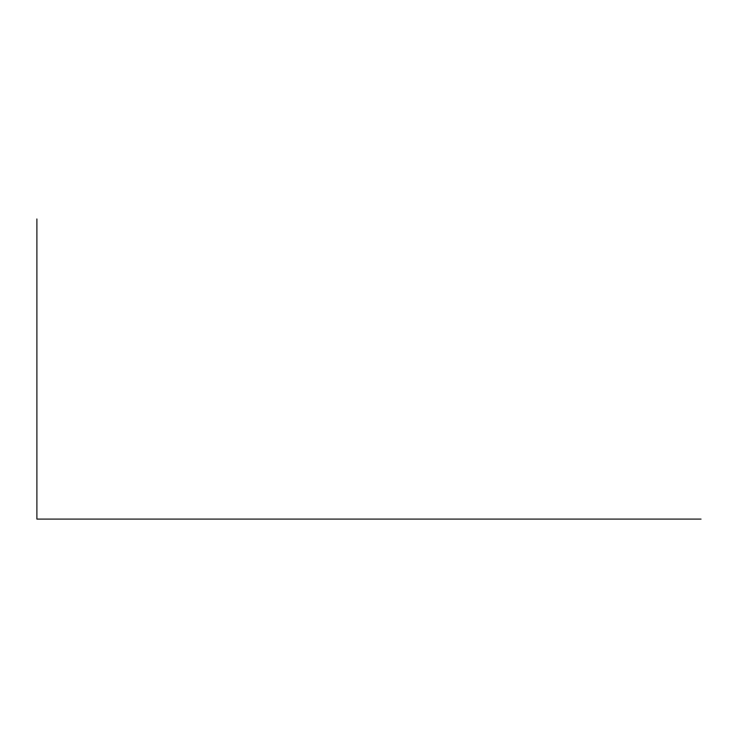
<?xml version="1.0" encoding="UTF-8"?>
<svg xmlns="http://www.w3.org/2000/svg" width="738" height="738" viewBox="0 0 738 738"><rect width="100%" height="100%" fill="white"/><g stroke="black" fill="none" stroke-linecap="round" stroke-linejoin="round"><path stroke-width="1.11" d="M701.1 519.091L36.9 519.091L36.9 218.909"/></g></svg>
